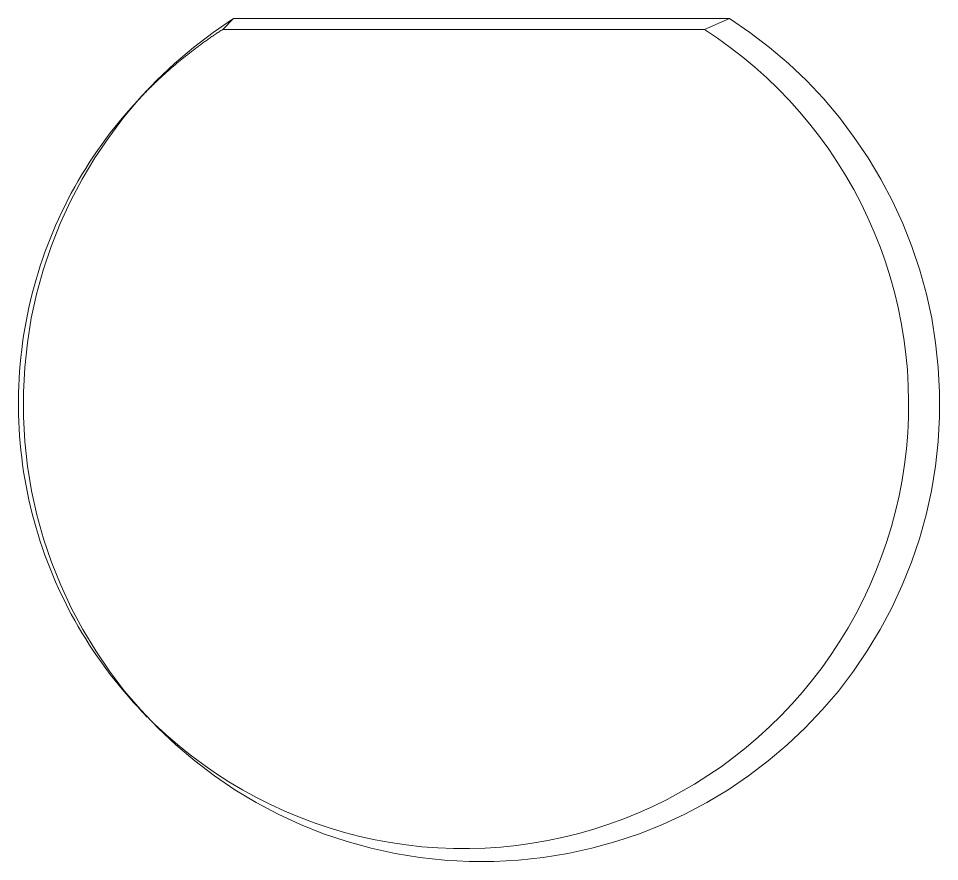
# Model space of a CAD drawing. Header units: millimetres. Extents: x 168.5 to 245.6, y 23.5 to 109.
# Drawn here: x 208.14 to 214.26, y 63.21 to 68.81 of the extents above; entities that cross this region are included whole.
import ezdxf

# ---------------------------------------------------------------- set-up
doc = ezdxf.new("R2010")
doc.units = ezdxf.units.MM
doc.layers.get('0').update_dxf_attribs({"true_color": 0xc2ced6})

# ---------------------------------------------------------------- blocks, each defined once
blk = doc.blocks.new('A$C346350F0')
at = {"color": 0, "linetype": 'Continuous', "lineweight": 0}
for p, q in [((2.5267, 2.5603), (2.4545, 2.4871)), ((2.5267, 2.5603), (5.8203, 2.5603)), ((5.6539, 2.4871), (5.8203, 2.5603)), ((5.6539, 2.4871), (2.4545, 2.4871)), ((1.8973, 2.023), (1.9531, 2.0825)), ((1.8973, -2.023), (1.9531, -2.0825))]:
    blk.add_line(p, q, dxfattribs=at)
for points in [[(2.5267, 2.5603), (2.3907, 2.4675), (2.2599, 2.3674), (2.1346, 2.2605), (2.0154, 2.1469), (1.9024, 2.0271), (1.7961, 1.9013), (1.6968, 1.7699), (1.6047, 1.6334), (1.5201, 1.4921), (1.4433, 1.3464), (1.3745, 1.1968), (1.3139, 1.0437), (1.2616, 0.8875), (1.2179, 0.7287), (1.1828, 0.5678), (1.1565, 0.4053), (1.139, 0.2415), (1.1304, 0.0771), (1.1306, -0.0876), (1.1398, -0.252), (1.1579, -0.4157), (1.1848, -0.5782), (1.2204, -0.739), (1.2647, -0.8976), (1.3175, -1.0536), (1.3787, -1.2065), (1.448, -1.3559), (1.5253, -1.5013), (1.6104, -1.6423), (1.703, -1.7785), (1.8028, -1.9095), (1.9095, -2.0349), (2.0228, -2.1544), (2.1425, -2.2675), (2.2681, -2.3741), (2.3993, -2.4736), (2.5356, -2.5659), (2.6768, -2.6508), (2.8223, -2.7278), (2.9718, -2.7969), (3.1249, -2.8578), (3.2809, -2.9103), (3.4396, -2.9543), (3.6005, -2.9897), (3.763, -3.0163), (3.9267, -3.0341), (4.0912, -3.043), (4.2558, -3.043), (4.4203, -3.0341), (4.584, -3.0163), (4.7465, -2.9897), (4.9074, -2.9543), (5.0661, -2.9103), (5.2221, -2.8578), (5.3752, -2.7969), (5.5247, -2.7278), (5.6702, -2.6508), (5.8114, -2.5659), (5.9477, -2.4736), (6.0789, -2.3741), (6.2045, -2.2675), (6.3242, -2.1544), (6.4375, -2.0349), (6.5442, -1.9095), (6.644, -1.7785), (6.7366, -1.6423), (6.8217, -1.5013), (6.899, -1.3559), (6.9683, -1.2065), (7.0295, -1.0536), (7.0823, -0.8976), (7.1266, -0.739), (7.1622, -0.5782), (7.1891, -0.4157), (7.2072, -0.252), (7.2164, -0.0876), (7.2167, 0.0771), (7.208, 0.2415), (7.1905, 0.4053), (7.1642, 0.5678), (7.1291, 0.7287), (7.0854, 0.8875), (7.0331, 1.0437), (6.9725, 1.1968), (6.9037, 1.3464), (6.8269, 1.4921), (6.7423, 1.6334), (6.6502, 1.7699), (6.5509, 1.9013), (6.4446, 2.0271), (6.3316, 2.1469), (6.2124, 2.2605), (6.0871, 2.3674), (5.9563, 2.4675), (5.8203, 2.5603)], [(2.4545, 2.4871), (2.4485, 2.4832), (2.4424, 2.4792), (2.4363, 2.4753), (2.4303, 2.4713), (2.4243, 2.4674), (2.4182, 2.4634), (2.4122, 2.4594), (2.4062, 2.4553), (2.4002, 2.4513), (2.3942, 2.4473), (2.3883, 2.4432), (2.3823, 2.4391), (2.3763, 2.435), (2.3704, 2.4309), (2.3645, 2.4268), (2.3585, 2.4227), (2.3526, 2.4185), (2.3467, 2.4143), (2.3408, 2.4102), (2.3349, 2.406), (2.3291, 2.4018), (2.3232, 2.3975), (2.3173, 2.3933), (2.3115, 2.389), (2.3057, 2.3848), (2.2998, 2.3805), (2.294, 2.3762), (2.2882, 2.3719), (2.2824, 2.3676), (2.2767, 2.3632), (2.2709, 2.3589), (2.2651, 2.3545), (2.2594, 2.3501), (2.2536, 2.3457), (2.2479, 2.3413), (2.2422, 2.3369), (2.2365, 2.3325), (2.2308, 2.328), (2.2251, 2.3236), (2.2194, 2.3191), (2.2138, 2.3146), (2.2081, 2.3101), (2.2025, 2.3056), (2.1969, 2.3011), (2.1912, 2.2965), (2.1856, 2.2919), (2.18, 2.2874), (2.1745, 2.2828), (2.1689, 2.2782), (2.1633, 2.2736), (2.1578, 2.2689), (2.1522, 2.2643), (2.1467, 2.2596), (2.1412, 2.255), (2.1357, 2.2503), (2.1302, 2.2456), (2.1247, 2.2409), (2.1192, 2.2362), (2.1138, 2.2314), (2.1083, 2.2267), (2.1029, 2.2219), (2.0975, 2.2171), (2.0921, 2.2124), (2.0867, 2.2076), (2.0813, 2.2027), (2.0759, 2.1979), (2.0705, 2.1931), (2.0652, 2.1882), (2.0598, 2.1834), (2.0545, 2.1785), (2.0492, 2.1736), (2.0439, 2.1687), (2.0386, 2.1638), (2.0333, 2.1588), (2.028, 2.1539), (2.0228, 2.1489), (2.0175, 2.1439), (2.0123, 2.139), (2.0071, 2.134), (2.0019, 2.129), (1.9967, 2.1239), (1.9915, 2.1189), (1.9863, 2.1139), (1.9812, 2.1088), (1.976, 2.1037), (1.9709, 2.0986), (1.9658, 2.0935), (1.9606, 2.0884), (1.9555, 2.0833), (1.9505, 2.0782), (1.9454, 2.073), (1.9403, 2.0679), (1.9353, 2.0627), (1.9302, 2.0575), (1.9252, 2.0523)], [(1.9252, -2.0523), (1.9994, -2.1266), (2.0762, -2.1982), (2.1555, -2.2671), (2.2372, -2.333), (2.3212, -2.3961), (2.4074, -2.4561), (2.4956, -2.513), (2.5858, -2.5668), (2.6779, -2.6173), (2.7717, -2.6645), (2.8671, -2.7084), (2.964, -2.7488), (3.0623, -2.7858), (3.1618, -2.8193), (3.2625, -2.8492), (3.3642, -2.8755), (3.4667, -2.8982), (3.57, -2.9172), (3.6739, -2.9326), (3.7782, -2.9442), (3.8829, -2.9522), (3.9879, -2.9564), (4.0929, -2.9569), (4.1978, -2.9536), (4.3026, -2.9467), (4.4071, -2.936), (4.5111, -2.9216), (4.6145, -2.9036), (4.7173, -2.8818), (4.8192, -2.8565), (4.9201, -2.8275), (5.02, -2.795), (5.1186, -2.7589), (5.2159, -2.7194), (5.3117, -2.6764), (5.406, -2.6301), (5.4985, -2.5805), (5.5892, -2.5276), (5.678, -2.4715), (5.7647, -2.4123), (5.8493, -2.35), (5.9316, -2.2848), (6.0115, -2.2167), (6.089, -2.1458), (6.1639, -2.0722), (6.2361, -1.996), (6.3056, -1.9173), (6.3723, -1.8361), (6.436, -1.7526), (6.4967, -1.667), (6.5544, -1.5792), (6.6089, -1.4894), (6.6602, -1.3978), (6.7081, -1.3044), (6.7528, -1.2093), (6.794, -1.1128), (6.8318, -1.0148), (6.8661, -0.9155), (6.8968, -0.8151), (6.924, -0.7137), (6.9475, -0.6113), (6.9674, -0.5082), (6.9836, -0.4045), (6.9961, -0.3002), (7.0049, -0.1956), (7.01, -0.0907), (7.0113, 0.0143), (7.009, 0.1193), (7.0029, 0.2242), (6.993, 0.3287), (6.9795, 0.4328), (6.9623, 0.5364), (6.9414, 0.6394), (6.9169, 0.7415), (6.8888, 0.8426), (6.8571, 0.9427), (6.8218, 1.0417), (6.7831, 1.1393), (6.7409, 1.2354), (6.6954, 1.3301), (6.6465, 1.423), (6.5943, 1.5141), (6.539, 1.6034), (6.4805, 1.6906), (6.4189, 1.7757), (6.3544, 1.8585), (6.2869, 1.939), (6.2167, 2.0171), (6.1437, 2.0926), (6.0681, 2.1654), (5.9899, 2.2356), (5.9093, 2.3029), (5.8264, 2.3673), (5.7412, 2.4287), (5.6539, 2.4871)], [(1.9252, 2.0523), (1.8924, 2.0177), (1.8601, 1.9825), (1.8283, 1.9468), (1.7972, 1.9106), (1.7666, 1.8739), (1.7367, 1.8367), (1.7073, 1.7991), (1.6786, 1.7609), (1.6504, 1.7223), (1.6229, 1.6833), (1.5961, 1.6438), (1.5699, 1.6039), (1.5443, 1.5636), (1.5194, 1.5228), (1.4951, 1.4817), (1.4715, 1.4402), (1.4486, 1.3983), (1.4263, 1.356), (1.4048, 1.3134), (1.3839, 1.2705), (1.3638, 1.2272), (1.3443, 1.1836), (1.3255, 1.1397), (1.3075, 1.0955), (1.2902, 1.051), (1.2735, 1.0062), (1.2577, 0.9612), (1.2425, 0.9159), (1.2281, 0.8704), (1.2144, 0.8246), (1.2015, 0.7786), (1.1893, 0.7325), (1.1778, 0.6861), (1.1671, 0.6396), (1.1571, 0.5929), (1.1479, 0.546), (1.1395, 0.499), (1.1318, 0.4519), (1.1249, 0.4046), (1.1188, 0.3573), (1.1134, 0.3098), (1.1088, 0.2623), (1.1049, 0.2147), (1.1018, 0.167), (1.0995, 0.1194), (1.098, 0.0716), (1.0972, 0.0239), (1.0972, -0.0239), (1.098, -0.0716), (1.0995, -0.1193), (1.1018, -0.167), (1.1049, -0.2147), (1.1088, -0.2623), (1.1134, -0.3098), (1.1188, -0.3573), (1.1249, -0.4046), (1.1318, -0.4519), (1.1395, -0.499), (1.1479, -0.546), (1.1571, -0.5929), (1.1671, -0.6396), (1.1778, -0.6861), (1.1893, -0.7325), (1.2015, -0.7786), (1.2144, -0.8246), (1.2281, -0.8704), (1.2425, -0.9159), (1.2577, -0.9612), (1.2736, -1.0062), (1.2902, -1.051), (1.3075, -1.0955), (1.3255, -1.1397), (1.3443, -1.1836), (1.3638, -1.2272), (1.3839, -1.2705), (1.4048, -1.3134), (1.4264, -1.356), (1.4486, -1.3983), (1.4715, -1.4402), (1.4951, -1.4817), (1.5194, -1.5228), (1.5443, -1.5636), (1.5699, -1.6039), (1.5961, -1.6438), (1.623, -1.6833), (1.6504, -1.7223), (1.6786, -1.7609), (1.7073, -1.7991), (1.7367, -1.8367), (1.7666, -1.8739), (1.7972, -1.9106), (1.8283, -1.9468), (1.8601, -1.9825), (1.8924, -2.0177), (1.9252, -2.0523)]]:
    blk.add_lwpolyline(points, dxfattribs=at)

msp = doc.modelspace()

# ---------------------------------------------------------------- block references
msp.add_blockref('A$C346350F0', (207.0437, 66.2519))

doc.saveas('drawing.dxf')
